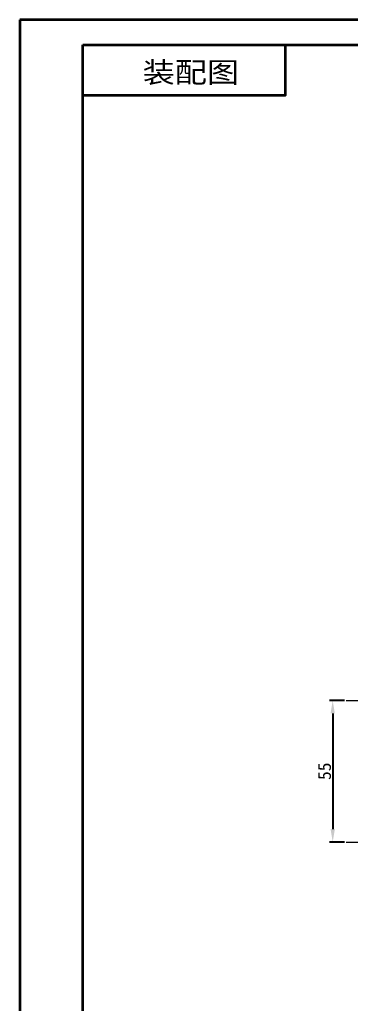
# Model space of a CAD drawing. Extents: x 2195 to 3022, y 1317 to 1901.
# Drawn here: x 2194.8 to 2323.7, y 1518 to 1900.7 of the extents above; entities that cross this region are included whole.
import ezdxf
from ezdxf.enums import TextEntityAlignment as Align

# ---------------------------------------------------------------- set-up
doc = ezdxf.new("R2010")
doc.units = 0
doc.linetypes.add('PHANTOM', pattern=[20, 10, -2, 2, -2, 2, -2])
doc.layers.get('0').update_dxf_attribs({"lineweight": 13})
doc.layers.add('171', color=7, linetype='Continuous', true_color=0xffffff)
doc.layers.add('2', color=7, linetype='Continuous', lineweight=13)
doc.layers.add('3', color=7, linetype='Continuous', lineweight=13)
doc.styles.get("Standard").update_dxf_attribs({"font": 'simfang.ttf'})
doc.dimstyles.get("Standard").update_dxf_attribs({"dimtxt": 2.5, "dimasz": 2.5, "dimexe": 1.25, "dimexo": 0.625, "dimtad": 1, "dimtxsty": 'Standard', "dimcen": 2.5, "dimadec": 0, "dimazin": 0, "dimtfac": 1, "dimtmove": 0, "dimatfit": 0, "dimfxl": 0, "dimarcsym": 0})

# ---------------------------------------------------------------- blocks, each defined once
blk = doc.blocks.new('*D2')
at = {"color": 0, "lineweight": -2, "transparency": 16777216}
for p, q in [((2321.15, 1636.09), (2315.26, 1636.09)), ((2316.51, 1631.09), (2316.51, 1586.09)), ((2321.15, 1581.09), (2315.26, 1581.09))]:
    blk.add_line(p, q, dxfattribs=at)
at = {"color": 0, "transparency": 16777216}
for points in [[(2315.68, 1631.09), (2317.35, 1631.09), (2316.51, 1636.09)], [(2315.68, 1586.09), (2317.35, 1586.09), (2316.51, 1581.09)]]:
    blk.add_solid(points, dxfattribs=at)
at = {"layer": 'Defpoints', "color": 0, "transparency": 16777216}
for p in [(2321.77, 1636.09), (2316.51, 1581.09), (2321.77, 1581.09)]:
    blk.add_point(p, dxfattribs=at)
at = {"color": 0, "transparency": 16777216, "insert": (2313.36, 1608.59), "char_height": 5, "attachment_point": 5, "rotation": 90}
blk.add_mtext('55', dxfattribs=at)

msp = doc.modelspace()

# ---------------------------------------------------------------- linework, layer by layer
at = {"layer": '171', "color": 1, "linetype": 'PHANTOM', "lineweight": 5}
for p, q in [((2321.77, 1636.09), (2340.46, 1636.09)), ((2321.77, 1581.09), (2340.46, 1581.09))]:
    msp.add_line(p, q, dxfattribs=at)
at = {"layer": '2', "color": 4, "lineweight": 35}
for p, q in [((3021.56, 1900.69), (2194.82, 1900.69)), ((2194.82, 1900.69), (2194.82, 1316.76))]:
    msp.add_line(p, q, dxfattribs=at)
at = {"layer": '3', "color": 7, "lineweight": 35}
for p, q in [((2219.4, 1326.59), (2219.4, 1890.85)), ((2219.4, 1890.85), (3011.73, 1890.85))]:
    msp.add_line(p, q, dxfattribs=at)
msp.add_lwpolyline([(2219.4, 1890.85), (2298.04, 1890.85), (2298.04, 1871.19), (2219.4, 1871.19)], close=True, dxfattribs=at)

# ---------------------------------------------------------------- texts
at = {"color": 2, "lineweight": 13, "width": 1.065031}
msp.add_text('装配图', height=8, dxfattribs=at).set_placement((2242.66, 1876.24), (2280.06, 1876.24), align=Align.FIT)

# ---------------------------------------------------------------- dimensions: what is measured, and where the dimension line sits
at = {"color": 3}
dim = msp.add_linear_dim(base=(2316.51, 1581.09), p1=(2321.77, 1636.09), p2=(2321.77, 1581.09), angle=90, dimstyle='Standard', override={"dimtxt": 5, "dimasz": 5, "dimdec": 1, "dimtp": 0.1, "dimtm": 0.1}, dxfattribs=at)
dim.commit()
dim.dimension.update_dxf_attribs({"geometry": '*D2', "text_midpoint": (2313.36, 1608.59)})

doc.saveas('drawing.dxf')
